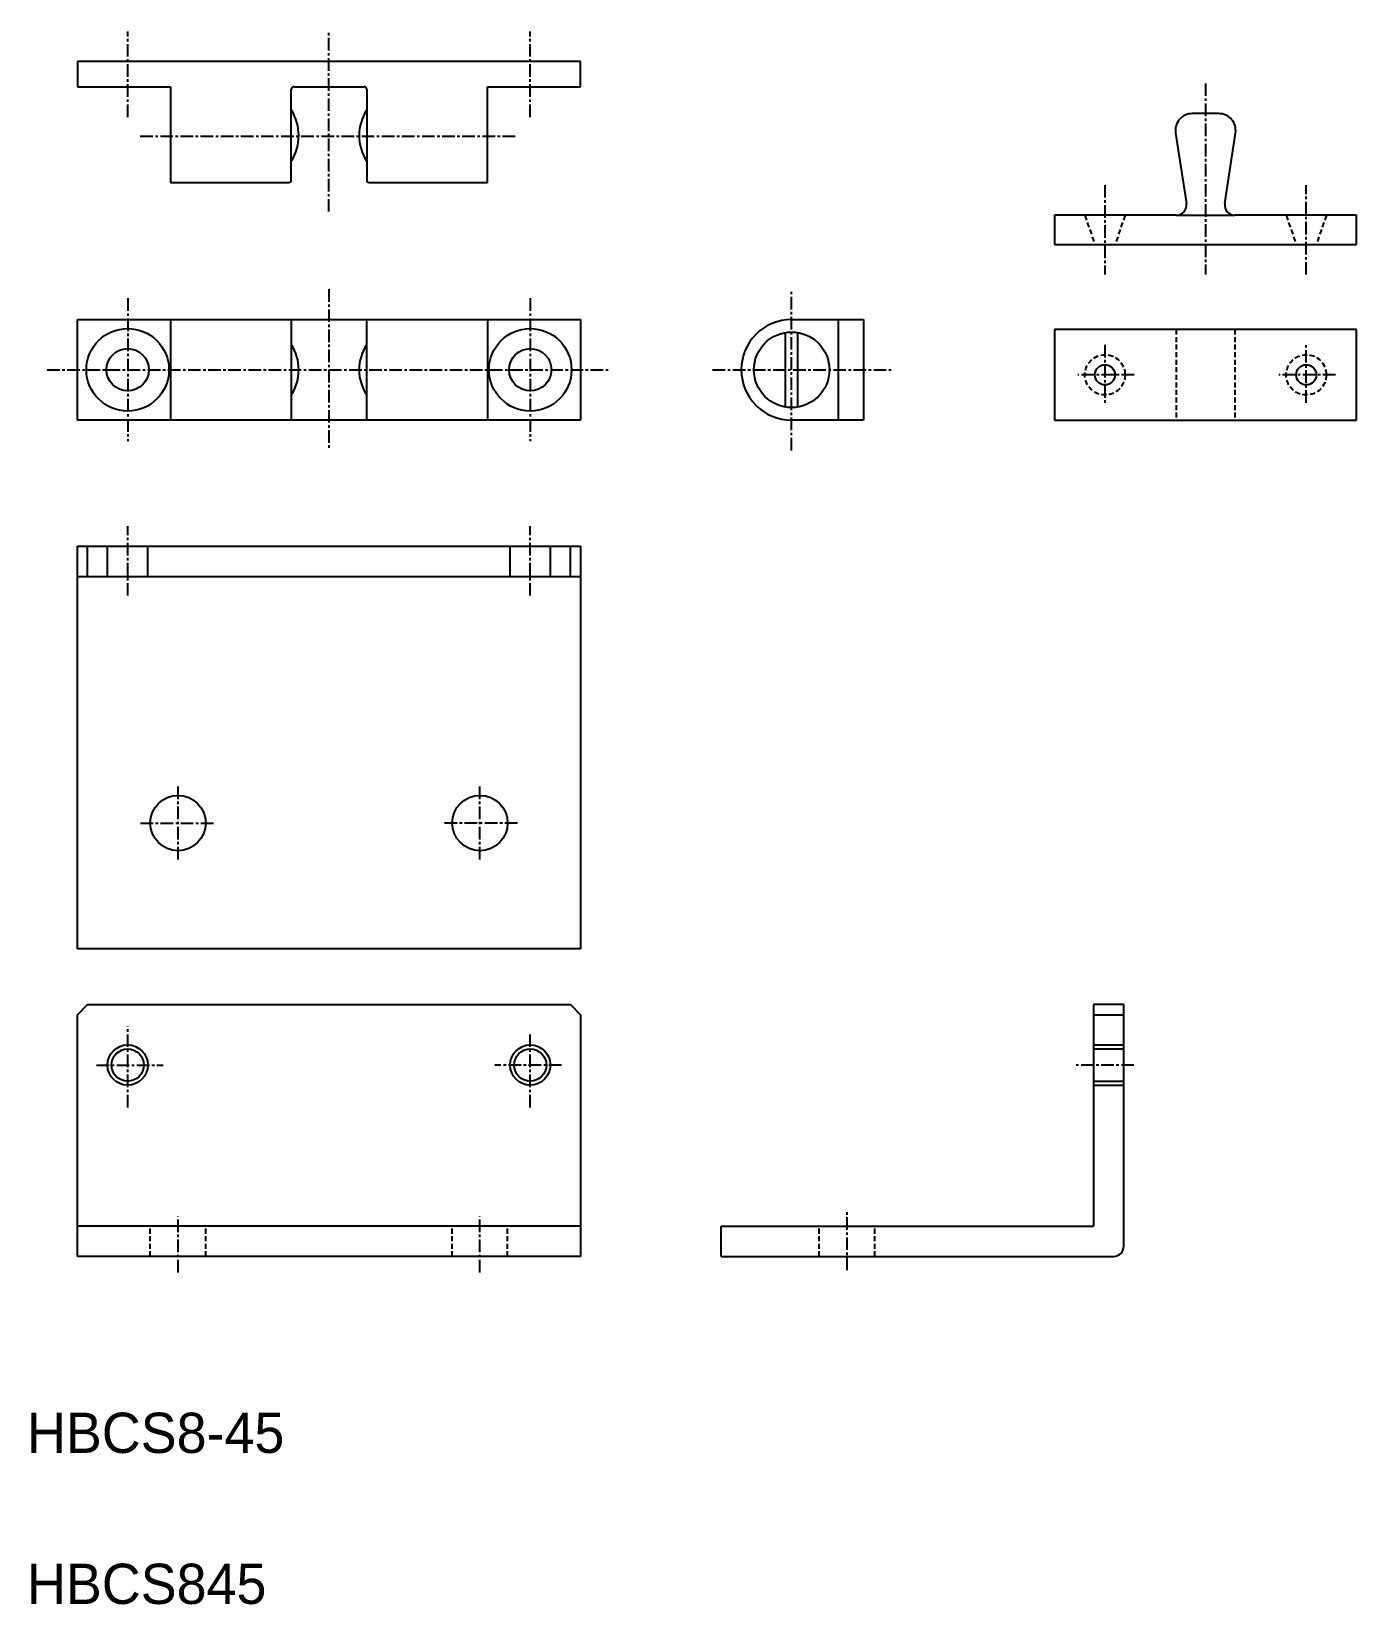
# Model space of a CAD drawing. Extents: x 0 to 132, y 0 to 156.
import ezdxf

# ---------------------------------------------------------------- set-up
doc = ezdxf.new("R2010")
doc.units = 0
doc.linetypes.add('CENTER', pattern=[2, 1.25, -0.25, 0.25, -0.25])
doc.linetypes.add('DASHED', pattern=[0.75, 0.5, -0.25])
doc.layers.get('0').update_dxf_attribs({"linetype": 'CONTINUOUS'})
doc.layers.add('CENTER', color=1, linetype='CENTER')

msp = doc.modelspace()

# ---------------------------------------------------------------- linework, layer by layer
at = {"color": 7, "linetype": 'CONTINUOUS'}
for p, q in [((5, 153.2), (5, 150.7)), ((55, 153.2), (5, 153.2)), ((55, 150.7), (55, 153.2)), ((5, 150.7), (14.25, 150.7)), ((14.25, 150.7), (14.25, 141.2)), ((26.25, 148.4), (26.25, 150.45)), ((26.5, 150.7), (33.5, 150.7)), ((33.75, 150.45), (33.75, 148.4)), ((45.75, 150.7), (55, 150.7)), ((45.75, 141.2), (45.75, 150.7)), ((26.25, 143.3), (26.25, 148.4)), ((33.75, 148.4), (33.75, 143.3)), ((118.41, 148.04), (115.78, 148.04)), ((114.12, 146.1), (115.19, 139.1)), ((119.01, 139.1), (120.08, 146.1)), ((26.25, 141.45), (26.25, 143.3)), ((33.75, 143.3), (33.75, 141.45)), ((14.25, 141.2), (26, 141.2)), ((34, 141.2), (45.75, 141.2)), ((102.1, 137.94), (102.1, 135.04)), ((114.19, 137.94), (102.1, 137.94)), ((114.19, 137.94), (120.01, 137.94)), ((132.1, 137.94), (120.01, 137.94)), ((132.1, 135.04), (132.1, 137.94)), ((102.1, 135.04), (132.1, 135.04)), ((5, 117.59), (5, 127.59)), ((5, 127.59), (55, 127.59)), ((14.25, 127.59), (14.25, 117.59)), ((26.25, 127.59), (26.25, 117.59)), ((33.75, 117.59), (33.75, 127.59)), ((45.75, 127.59), (45.75, 117.59)), ((55, 127.59), (55, 117.59)), ((75.97, 127.59), (83.12, 127.59)), ((80.62, 117.59), (80.62, 127.59)), ((83.12, 127.59), (83.12, 117.59)), ((102.1, 126.59), (102.1, 117.59)), ((132.1, 126.59), (102.1, 126.59)), ((132.1, 117.59), (132.1, 126.59)), ((75.37, 118.91), (75.37, 126.26)), ((76.57, 118.91), (76.57, 126.26)), ((55, 117.59), (5, 117.59)), ((83.12, 117.59), (75.97, 117.59)), ((102.1, 117.59), (132.1, 117.59)), ((5, 65.07), (5, 105.07)), ((5, 105.07), (55, 105.07)), ((6, 102.07), (6, 105.07)), ((54, 102.07), (54, 105.07)), ((55, 105.07), (55, 65.07)), ((5, 102.07), (55, 102.07)), ((55, 65.07), (5, 65.07)), ((5, 58.53), (6, 59.53)), ((6, 59.53), (54, 59.53)), ((54, 59.53), (55, 58.53)), ((108.97, 59.53), (105.97, 59.53)), ((105.97, 59.53), (105.97, 37.53)), ((108.97, 35.53), (108.97, 59.53)), ((5, 34.53), (5, 58.53)), ((55, 58.53), (55, 34.53)), ((105.97, 58.53), (108.97, 58.53)), ((105.97, 55.13), (108.97, 55.13)), ((105.97, 51.93), (108.97, 51.93)), ((55, 37.53), (5, 37.53)), ((68.97, 34.53), (68.97, 37.53)), ((68.97, 37.53), (105.97, 37.53)), ((55, 34.53), (5, 34.53)), ((68.97, 34.53), (107.97, 34.53))]:
    msp.add_line(p, q, dxfattribs=at)
at = {"color": 3, "linetype": 'DASHED'}
for p, q in [((105.1, 137.94), (106.1, 135.04)), ((109.1, 137.94), (108.1, 135.04)), ((125.1, 137.94), (126.1, 135.04)), ((129.1, 137.94), (128.1, 135.04)), ((114.19, 126.59), (114.19, 117.59)), ((120.01, 126.59), (120.01, 117.59)), ((12.25, 34.53), (12.25, 37.53)), ((17.75, 34.53), (17.75, 37.53)), ((42.25, 34.53), (42.25, 37.53)), ((47.75, 34.53), (47.75, 37.53)), ((78.72, 34.53), (78.72, 37.53)), ((84.22, 34.53), (84.22, 37.53))]:
    msp.add_line(p, q, dxfattribs=at)
at = {"color": 3, "linetype": 'CONTINUOUS'}
for p, q in [((8, 102.07), (8, 105.07)), ((12, 102.07), (12, 105.07)), ((48, 102.07), (48, 105.07)), ((52, 102.07), (52, 105.07)), ((105.97, 55.53), (108.97, 55.53)), ((105.97, 51.53), (108.97, 51.53))]:
    msp.add_line(p, q, dxfattribs=at)
at = {"color": 7, "linetype": 'CONTINUOUS'}
for centre, radius in [((10, 122.59), 4.1), ((50, 122.59), 4.1), ((75.97, 122.59), 3.75), ((10, 122.59), 2.1), ((50, 122.59), 2.1), ((107.1, 122.09), 1), ((127.1, 122.09), 1), ((15, 77.57), 2.75), ((45, 77.57), 2.75), ((10, 53.53), 1.6), ((50, 53.53), 1.6)]:
    msp.add_circle(centre, radius, dxfattribs=at)
at = {"color": 3, "linetype": 'DASHED'}
for centre in [(107.1, 122.09), (127.1, 122.09)]:
    msp.add_circle(centre, 2, dxfattribs=at)
at = {"color": 3, "linetype": 'CONTINUOUS'}
for centre in [(10, 53.53), (50, 53.53)]:
    msp.add_circle(centre, 2, dxfattribs=at)
at = {"color": 7, "linetype": 'CONTINUOUS'}
for centre, radius, start, end in [((26.5, 150.45), 0.25, 90, 180), ((33.5, 150.45), 0.25, 0, 90), ((22.29, 145.85), 4.71, 327.2209, 32.7791), ((37.71, 145.85), 4.71, 147.2209, 212.7791), ((115.78, 146.36), 1.68, 90, 188.6838), ((118.41, 146.36), 1.68, 351.3162, 90), ((26, 141.45), 0.25, 270, 0), ((34, 141.45), 0.25, 180, 270), ((114.19, 138.95), 1.01, 270, 8.6838), ((120.01, 138.95), 1.01, 171.3162, 270), ((75.97, 122.59), 5, 90, 270), ((22.46, 122.59), 4.54, 326.6015, 33.3985), ((37.54, 122.59), 4.54, 146.6015, 213.3985), ((107.97, 35.53), 1, 270, 0)]:
    msp.add_arc(centre, radius, start, end, dxfattribs=at)
at = {"layer": 'CENTER', "color": 1, "linetype": 'CENTER'}
for p, q in [((10, 147.7), (10, 156.2)), ((30, 138.3), (30, 156.2)), ((50, 147.7), (50, 156.2)), ((117.1, 151.04), (117.1, 132.04)), ((11.25, 145.8), (48.75, 145.8)), ((107.1, 140.94), (107.1, 132.04)), ((127.1, 132.04), (127.1, 140.94)), ((30, 130.59), (30, 114.59)), ((75.97, 114.59), (75.97, 130.59)), ((10, 129.69), (10, 115.49)), ((50, 129.69), (50, 115.49)), ((107.1, 125.07), (107.1, 119.25)), ((127.1, 119.3), (127.1, 125.02)), ((2, 122.59), (58, 122.59)), ((68.12, 122.59), (86.12, 122.59)), ((110.01, 122.09), (104.42, 122.09)), ((130, 122.09), (124.37, 122.09)), ((10, 100.16), (10, 107.05)), ((50, 100.16), (50, 107.05)), ((15, 73.95), (15, 81.27)), ((45, 73.95), (45, 81.27)), ((11.27, 77.57), (18.52, 77.57)), ((48.73, 77.57), (41.48, 77.57)), ((10, 49.33), (10, 57.35)), ((50, 49.33), (50, 56.79)), ((6.91, 53.53), (13.52, 53.53)), ((53.09, 53.53), (46.48, 53.53)), ((109.98, 53.53), (104.25, 53.53)), ((15, 32.94), (15, 38.5)), ((45, 32.94), (45, 38.5)), ((81.47, 33.16), (81.47, 38.91))]:
    msp.add_line(p, q, dxfattribs=at)

# ---------------------------------------------------------------- texts
at = {"color": 7, "linetype": 'CONTINUOUS'}
for s, p in [('HBCS8-45', (0, 15)), ('HBCS845', (0, 0))]:
    msp.add_text(s, height=4, dxfattribs=at).set_placement(p)

doc.saveas('drawing.dxf')
